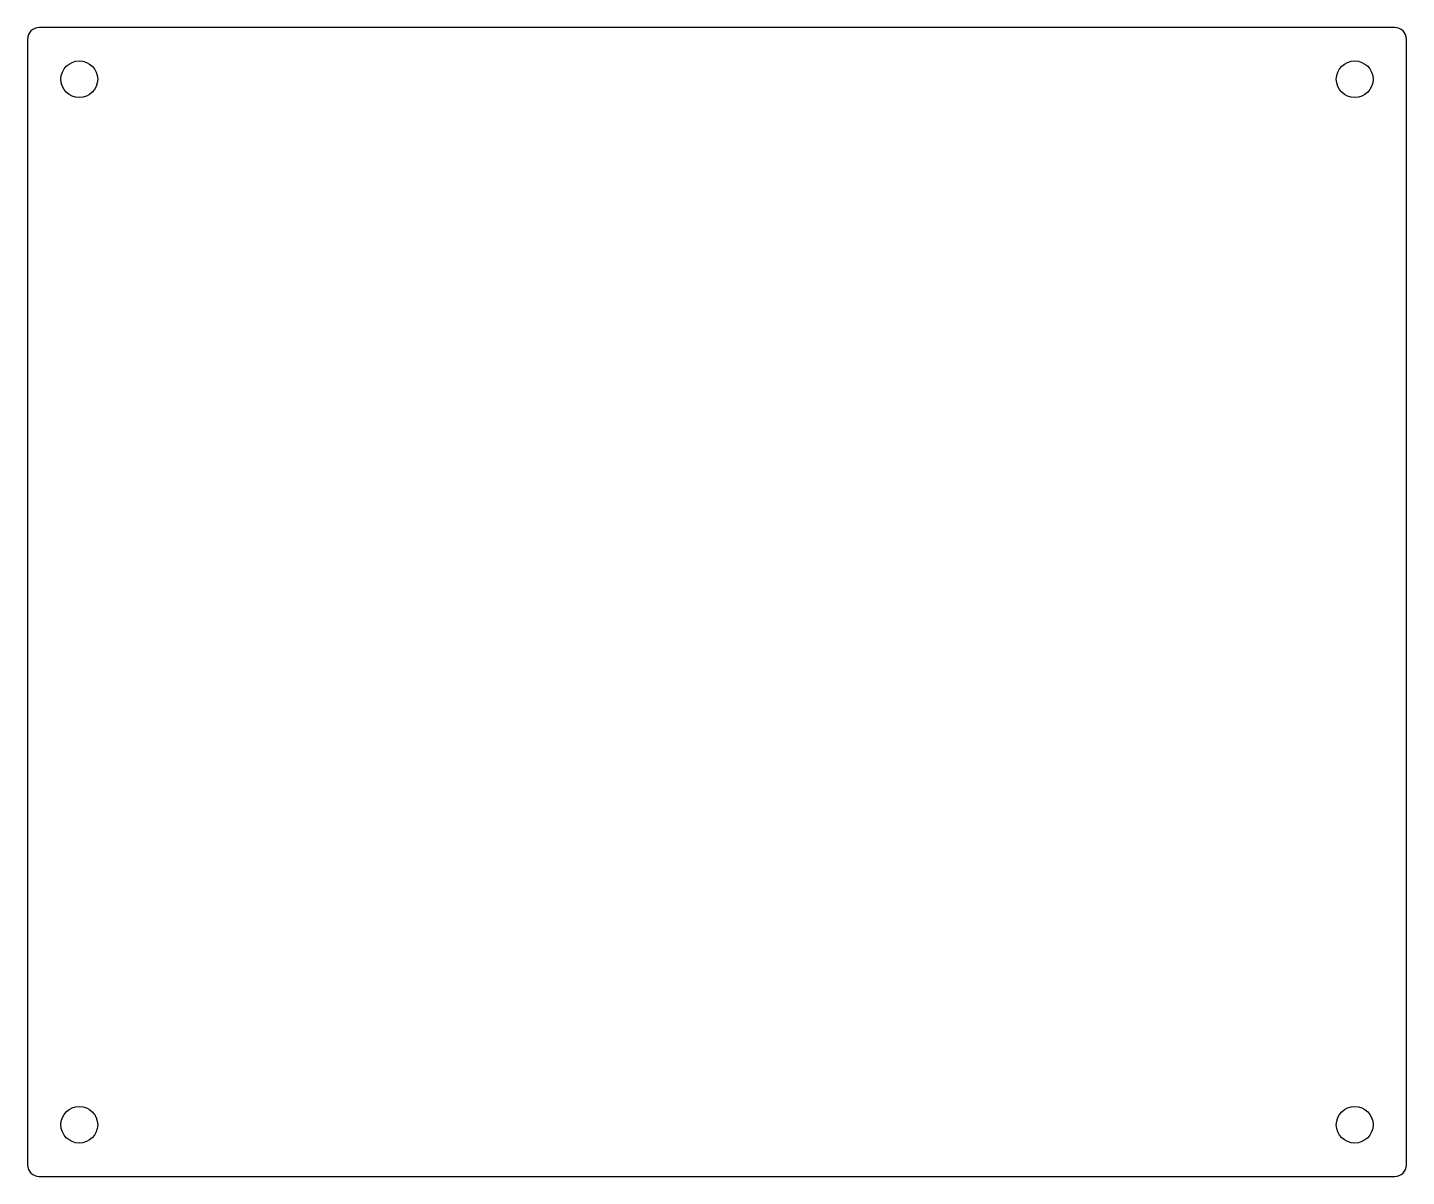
# Model space of a CAD drawing. Header units: millimetres. Extents: x -60 to 60, y -54 to 46.
import ezdxf

# ---------------------------------------------------------------- set-up
doc = ezdxf.new("R2010")
doc.units = ezdxf.units.MM
doc.layers.get('0').update_dxf_attribs({"linetype": 'CONTINUOUS'})

msp = doc.modelspace()

# ---------------------------------------------------------------- linework, layer by layer
msp.add_lwpolyline([(60, 44.5, 0.414214), (59, 45.5), (-59, 45.5, 0.414214), (-60, 44.5), (-60, -53.5, 0.414214), (-59, -54.5), (59, -54.5, 0.414214), (60, -53.5)], format="xyb", close=True)
for centre in [(-55.5, 41), (55.5, 41), (-55.5, -50), (55.5, -50)]:
    msp.add_circle(centre, 1.6)

doc.saveas('drawing.dxf')
